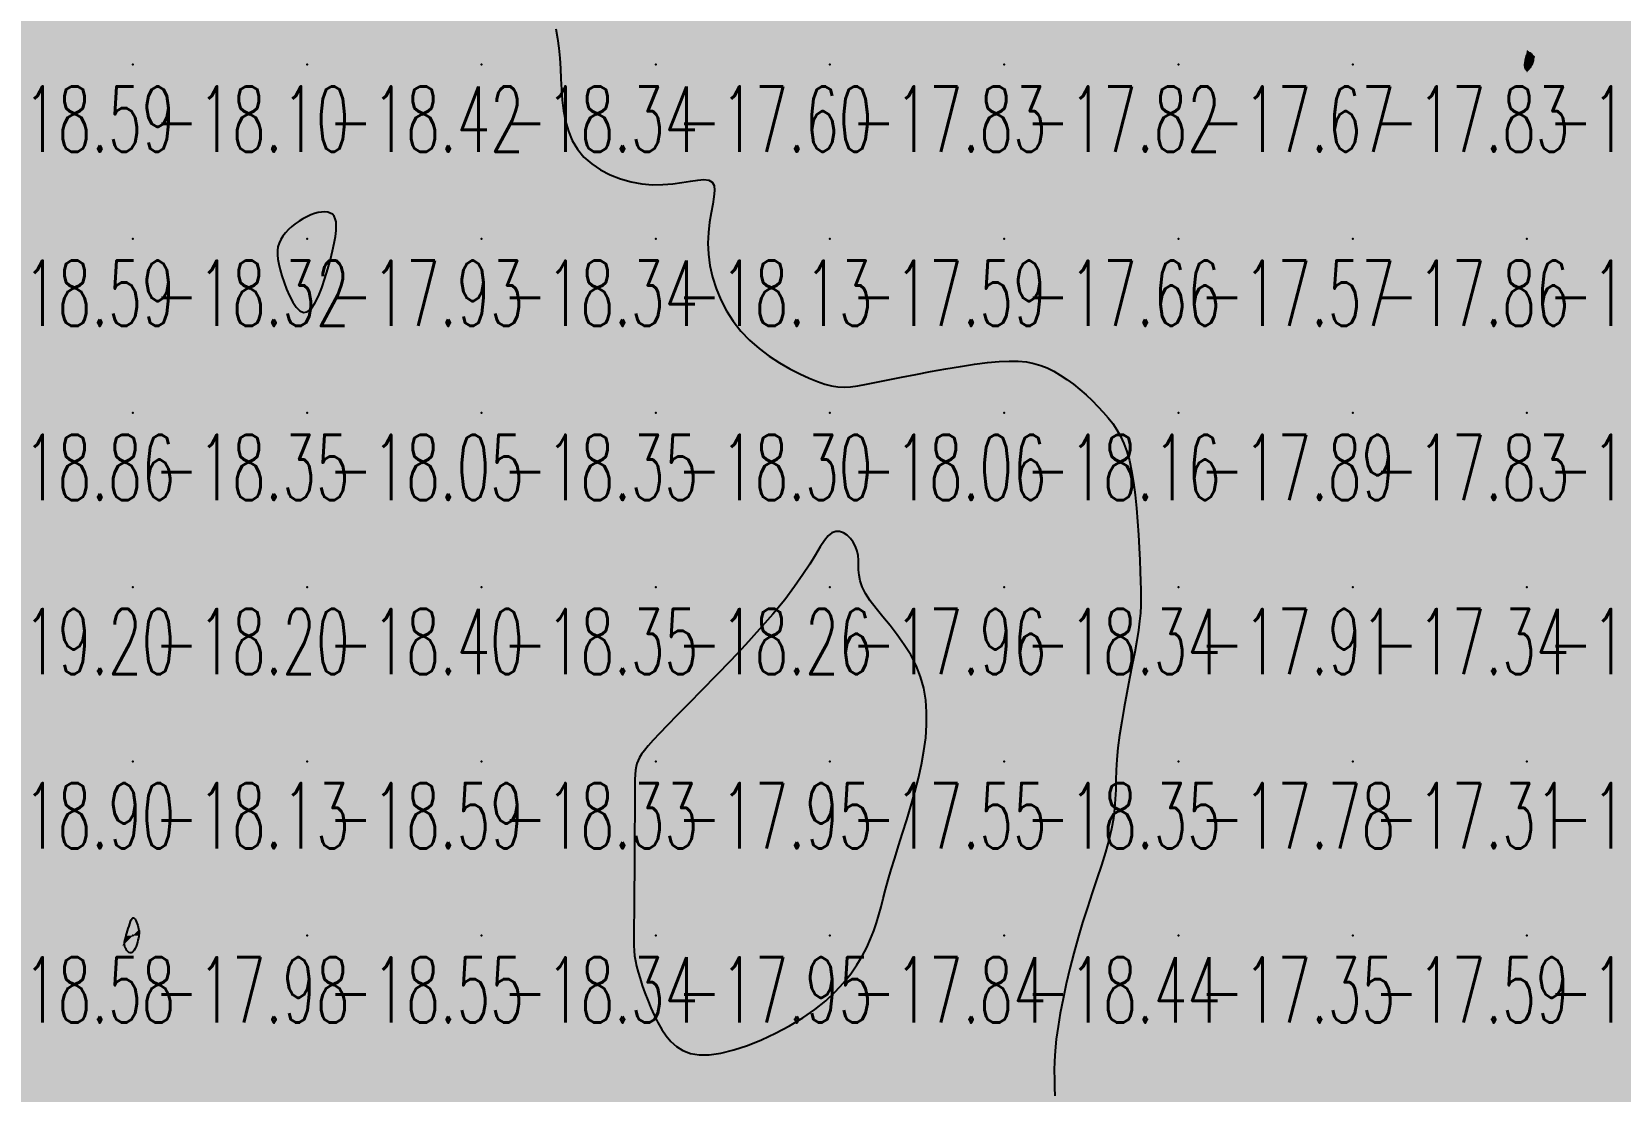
# Model space of a CAD drawing. Header units: millimetres. Extents: x 88261 to 90953, y 390274 to 392322.
# Drawn here: x 89254.4 to 89345.6, y 391758.3 to 391819.1 of the extents above; entities that cross this region are included whole.
import ezdxf
from ezdxf.enums import TextEntityAlignment as Align

# ---------------------------------------------------------------- set-up
doc = ezdxf.new("R2010")
doc.units = ezdxf.units.MM
doc.header["$LTSCALE"] = 25
for name, color, linetype in [('CN_03_00', 7, 'Continuous'), ('COTEAlt', 7, 'Continuous'), ('TN_COLORIAGE', 7, 'Continuous')]:
    doc.layers.add(name, color=color, linetype=linetype)
doc.styles.add('Simplex 1.0', font='Simplex.shx', dxfattribs={"width": 0.99, "height": 2.5})
doc.styles.get("Standard").update_dxf_attribs({"font": 'times.ttf'})

# ---------------------------------------------------------------- blocks, each defined once
blk = doc.blocks.new('COTE')
at = {"color": 0}
blk.add_point((0, 0), dxfattribs=at)
at = {"layer": 'COTEAlt'}
blk.add_attdef('ALT', text='', height=3.75, dxfattribs=at).set_placement((1.25, -1.25), align=Align.TOP_LEFT)

msp = doc.modelspace()

# ---------------------------------------------------------------- linework, layer by layer
at = {"layer": 'CN_03_00', "elevation": -18, "flags": 128}
msp.add_lwpolyline([(89284.521, 391819.295), (89284.619, 391818.736), (89284.692, 391818.175), (89284.744, 391817.606), (89284.781, 391817.023), (89284.811, 391816.421), (89284.844, 391815.808), (89284.892, 391815.193), (89284.966, 391814.583), (89285.078, 391813.988), (89285.239, 391813.418), (89285.462, 391812.879), (89285.758, 391812.383), (89286.134, 391811.935), (89286.582, 391811.539), (89287.089, 391811.196), (89287.642, 391810.909), (89288.229, 391810.678), (89288.837, 391810.505), (89289.453, 391810.392), (89290.064, 391810.34), (89290.658, 391810.348), (89291.225, 391810.399), (89291.755, 391810.474), (89292.238, 391810.551), (89292.664, 391810.613), (89293.022, 391810.638), (89293.304, 391810.606), (89293.499, 391810.499), (89293.602, 391810.301), (89293.627, 391810.016), (89293.595, 391809.653), (89293.525, 391809.222), (89293.435, 391808.731), (89293.347, 391808.19), (89293.278, 391807.608), (89293.249, 391806.993), (89293.276, 391806.355), (89293.362, 391805.703), (89293.508, 391805.044), (89293.714, 391804.387), (89293.979, 391803.74), (89294.305, 391803.111), (89294.691, 391802.51), (89295.137, 391801.943), (89295.642, 391801.419), (89296.191, 391800.94), (89296.77, 391800.505), (89297.361, 391800.116), (89297.95, 391799.775), (89298.52, 391799.481), (89299.055, 391799.235), (89299.54, 391799.039), (89299.964, 391798.893), (89300.344, 391798.794), (89300.702, 391798.738), (89301.059, 391798.723), (89301.437, 391798.745), (89301.858, 391798.8), (89302.345, 391798.886), (89302.919, 391798.999), (89303.595, 391799.136), (89304.355, 391799.288), (89305.174, 391799.45), (89306.028, 391799.614), (89306.892, 391799.771), (89307.741, 391799.916), (89308.551, 391800.039), (89309.296, 391800.135), (89309.957, 391800.197), (89310.541, 391800.223), (89311.06, 391800.214), (89311.526, 391800.169), (89311.949, 391800.089), (89312.344, 391799.973), (89312.72, 391799.822), (89313.091, 391799.635), (89313.466, 391799.413), (89313.843, 391799.161), (89314.218, 391798.884), (89314.588, 391798.586), (89314.949, 391798.272), (89315.296, 391797.948), (89315.625, 391797.618), (89315.934, 391797.288), (89316.217, 391796.96), (89316.477, 391796.626), (89316.712, 391796.275), (89316.925, 391795.898), (89317.115, 391795.484), (89317.284, 391795.023), (89317.432, 391794.504), (89317.56, 391793.916), (89317.67, 391793.255), (89317.762, 391792.536), (89317.839, 391791.78), (89317.902, 391791.005), (89317.953, 391790.234), (89317.995, 391789.487), (89318.028, 391788.783), (89318.056, 391788.144), (89318.078, 391787.583), (89318.093, 391787.084), (89318.097, 391786.626), (89318.088, 391786.188), (89318.062, 391785.746), (89318.018, 391785.279), (89317.95, 391784.765), (89317.857, 391784.181), (89317.737, 391783.514), (89317.597, 391782.776), (89317.445, 391781.988), (89317.288, 391781.17), (89317.135, 391780.343), (89316.993, 391779.526), (89316.872, 391778.74), (89316.779, 391778.006), (89316.718, 391777.338), (89316.684, 391776.726), (89316.663, 391776.155), (89316.647, 391775.609), (89316.624, 391775.073), (89316.583, 391774.53), (89316.514, 391773.966), (89316.405, 391773.365), (89316.25, 391772.714), (89316.054, 391772.016), (89315.825, 391771.276), (89315.572, 391770.498), (89315.303, 391769.688), (89315.027, 391768.851), (89314.752, 391767.992), (89314.488, 391767.117), (89314.24, 391766.231), (89314.013, 391765.344), (89313.808, 391764.468), (89313.626, 391763.613), (89313.47, 391762.79), (89313.341, 391762.01), (89313.241, 391761.284), (89313.173, 391760.623), (89313.135, 391760.033), (89313.122, 391759.498), (89313.127, 391758.999), (89313.141, 391758.516), (89313.158, 391758.029)], dxfattribs=at)
at = {"layer": 'CN_03_00', "flags": 128}
for points, elevation in [([(89340.557, 391817.299), (89340.581, 391817.357), (89340.602, 391817.414), (89340.618, 391817.471), (89340.627, 391817.528), (89340.63, 391817.583), (89340.625, 391817.638), (89340.61, 391817.691), (89340.587, 391817.743), (89340.555, 391817.791), (89340.518, 391817.834), (89340.476, 391817.868), (89340.431, 391817.893), (89340.386, 391817.904), (89340.343, 391817.901), (89340.302, 391817.881), (89340.267, 391817.843), (89340.236, 391817.79), (89340.209, 391817.725), (89340.186, 391817.652), (89340.167, 391817.575), (89340.151, 391817.497), (89340.139, 391817.424), (89340.129, 391817.357), (89340.121, 391817.301), (89340.116, 391817.253), (89340.113, 391817.214), (89340.112, 391817.18), (89340.113, 391817.151), (89340.117, 391817.124), (89340.123, 391817.097), (89340.131, 391817.07), (89340.141, 391817.041), (89340.153, 391817.011), (89340.168, 391816.982), (89340.185, 391816.955), (89340.204, 391816.934), (89340.225, 391816.918), (89340.249, 391816.911), (89340.276, 391816.915), (89340.305, 391816.929), (89340.336, 391816.954), (89340.368, 391816.988), (89340.401, 391817.03), (89340.434, 391817.077), (89340.467, 391817.129), (89340.499, 391817.185), (89340.529, 391817.242), (89340.557, 391817.299)], -17), ([(89270.47, 391803.227), (89270.684, 391803.537), (89270.891, 391803.948), (89271.088, 391804.432), (89271.271, 391804.962), (89271.438, 391805.511), (89271.584, 391806.05), (89271.705, 391806.553), (89271.801, 391806.996), (89271.868, 391807.38), (89271.908, 391807.707), (89271.921, 391807.982), (89271.907, 391808.209), (89271.865, 391808.392), (89271.797, 391808.536), (89271.701, 391808.644), (89271.578, 391808.72), (89271.432, 391808.766), (89271.265, 391808.784), (89271.081, 391808.776), (89270.882, 391808.742), (89270.672, 391808.685), (89270.454, 391808.606), (89270.231, 391808.507), (89270.006, 391808.389), (89269.784, 391808.254), (89269.568, 391808.105), (89269.363, 391807.942), (89269.172, 391807.768), (89269, 391807.585), (89268.851, 391807.394), (89268.729, 391807.197), (89268.637, 391806.995), (89268.575, 391806.785), (89268.542, 391806.563), (89268.539, 391806.324), (89268.563, 391806.064), (89268.614, 391805.779), (89268.691, 391805.464), (89268.794, 391805.116), (89268.922, 391804.735), (89269.071, 391804.341), (89269.239, 391803.957), (89269.423, 391803.607), (89269.619, 391803.318), (89269.825, 391803.111), (89270.038, 391803.013), (89270.254, 391803.046), (89270.47, 391803.227)], -18), ([(89293.994, 391760.485), (89294.729, 391760.667), (89295.511, 391760.925), (89296.32, 391761.25), (89297.133, 391761.629), (89297.929, 391762.054), (89298.686, 391762.513), (89299.385, 391762.997), (89300.006, 391763.496), (89300.553, 391764.005), (89301.03, 391764.52), (89301.443, 391765.037), (89301.799, 391765.551), (89302.103, 391766.059), (89302.361, 391766.556), (89302.578, 391767.039), (89302.761, 391767.505), (89302.919, 391767.961), (89303.057, 391768.418), (89303.186, 391768.884), (89303.313, 391769.369), (89303.447, 391769.882), (89303.595, 391770.433), (89303.765, 391771.031), (89303.964, 391771.683), (89304.185, 391772.382), (89304.42, 391773.12), (89304.66, 391773.886), (89304.897, 391774.673), (89305.123, 391775.47), (89305.328, 391776.269), (89305.505, 391777.061), (89305.645, 391777.837), (89305.743, 391778.595), (89305.795, 391779.335), (89305.797, 391780.056), (89305.743, 391780.757), (89305.629, 391781.437), (89305.451, 391782.096), (89305.204, 391782.733), (89304.888, 391783.346), (89304.518, 391783.934), (89304.114, 391784.497), (89303.697, 391785.033), (89303.287, 391785.539), (89302.904, 391786.016), (89302.567, 391786.461), (89302.297, 391786.873), (89302.108, 391787.252), (89301.989, 391787.6), (89301.923, 391787.923), (89301.894, 391788.225), (89301.885, 391788.51), (89301.879, 391788.783), (89301.86, 391789.047), (89301.81, 391789.308), (89301.718, 391789.566), (89301.586, 391789.813), (89301.421, 391790.036), (89301.231, 391790.222), (89301.023, 391790.36), (89300.803, 391790.437), (89300.58, 391790.44), (89300.36, 391790.358), (89300.146, 391790.181), (89299.928, 391789.91), (89299.689, 391789.548), (89299.415, 391789.099), (89299.089, 391788.568), (89298.697, 391787.957), (89298.223, 391787.27), (89297.652, 391786.512), (89296.975, 391785.689), (89296.215, 391784.819), (89295.398, 391783.926), (89294.555, 391783.032), (89293.713, 391782.159), (89292.9, 391781.329), (89292.146, 391780.564), (89291.479, 391779.888), (89290.921, 391779.316), (89290.466, 391778.841), (89290.102, 391778.449), (89289.818, 391778.129), (89289.602, 391777.865), (89289.441, 391777.646), (89289.323, 391777.457), (89289.237, 391777.287), (89289.172, 391777.12), (89289.124, 391776.942), (89289.09, 391776.738), (89289.068, 391776.492), (89289.055, 391776.188), (89289.049, 391775.812), (89289.047, 391775.347), (89289.046, 391774.779), (89289.045, 391774.1), (89289.043, 391773.331), (89289.039, 391772.501), (89289.034, 391771.641), (89289.029, 391770.78), (89289.022, 391769.948), (89289.014, 391769.173), (89289.006, 391768.485), (89288.996, 391767.906), (89288.989, 391767.424), (89288.987, 391767.02), (89288.993, 391766.675), (89289.009, 391766.368), (89289.039, 391766.08), (89289.086, 391765.792), (89289.152, 391765.485), (89289.24, 391765.142), (89289.35, 391764.768), (89289.479, 391764.369), (89289.627, 391763.951), (89289.792, 391763.524), (89289.973, 391763.092), (89290.169, 391762.665), (89290.379, 391762.248), (89290.603, 391761.849), (89290.848, 391761.478), (89291.125, 391761.145), (89291.444, 391760.86), (89291.814, 391760.631), (89292.244, 391760.47), (89292.746, 391760.386), (89293.327, 391760.389), (89293.994, 391760.485)], -18), ([(89259.767, 391766.698), (89259.763, 391766.779), (89259.769, 391766.863), (89259.784, 391766.951), (89259.807, 391767.044), (89259.835, 391767.145), (89259.869, 391767.255), (89259.905, 391767.375), (89259.944, 391767.508), (89259.985, 391767.646), (89260.027, 391767.784), (89260.07, 391767.916), (89260.113, 391768.035), (89260.158, 391768.134), (89260.203, 391768.207), (89260.248, 391768.248), (89260.293, 391768.252), (89260.337, 391768.223), (89260.38, 391768.168), (89260.421, 391768.093), (89260.459, 391768.004), (89260.494, 391767.907), (89260.525, 391767.809), (89260.552, 391767.716), (89260.573, 391767.632), (89260.589, 391767.555), (89260.6, 391767.484), (89260.604, 391767.413), (89260.603, 391767.341), (89260.597, 391767.264), (89260.584, 391767.178), (89260.564, 391767.08), (89260.539, 391766.969), (89260.507, 391766.849), (89260.47, 391766.726), (89260.427, 391766.605), (89260.38, 391766.493), (89260.328, 391766.394), (89260.272, 391766.316), (89260.212, 391766.263), (89260.148, 391766.24), (89260.084, 391766.245), (89260.02, 391766.273), (89259.958, 391766.32), (89259.902, 391766.382), (89259.853, 391766.454), (89259.813, 391766.534), (89259.784, 391766.616), (89259.767, 391766.698)], -18)]:
    msp.add_lwpolyline(points, close=True, dxfattribs=dict(at, elevation=elevation))
at = {"layer": 'TN_COLORIAGE', "color": 203}
for points in [[(89250.249, 391817.239, -18.144), (89260.249, 391817.239, -18.144), (89260.249, 391827.239, -18.144)], [(89250.249, 391827.239, -18.144), (89250.249, 391817.239, -18.144), (89260.249, 391827.239, -18.144)], [(89260.249, 391827.239, -18.461), (89260.249, 391817.239, -18.461), (89270.249, 391827.239, -18.461)], [(89260.249, 391817.239, -18.461), (89270.249, 391817.239, -18.461), (89270.249, 391827.239, -18.461)], [(89270.249, 391827.239, -18), (89280.215, 391827.239, -18), (89270.249, 391817.239, -18), (89280.212, 391827.202, -18)], [(89270.249, 391817.239, -18), (89280.212, 391827.202, -18), (89280.249, 391817.239, -18), (89280.249, 391827.194, -18)], [(89284.34, 391821.331, -18.343), (89280.249, 391827.194, -18.343), (89280.249, 391817.239, -18.343)], [(89284.34, 391821.331, -18.343), (89284.873, 391817.239, -18.343), (89280.249, 391817.239, -18.343)], [(89250.249, 391817.239, -18.097), (89250.249, 391807.239, -18.097), (89260.249, 391817.239, -18.097)], [(89250.249, 391807.239, -18.097), (89260.249, 391807.239, -18.097), (89260.249, 391817.239, -18.097)], [(89260.249, 391817.239, -18.421), (89260.249, 391807.239, -18.421), (89270.249, 391817.239, -18.421)], [(89270.249, 391817.239, -18), (89270.249, 391808.705, -18), (89260.249, 391807.239, -18), (89268.399, 391807.239, -18)], [(89270.249, 391817.239, -18), (89270.249, 391808.705, -18), (89280.249, 391817.239, -18), (89271.989, 391808.98, -18)], [(89280.249, 391817.239, -18), (89271.989, 391808.98, -18), (89280.249, 391807.239, -18), (89271.999, 391807.239, -18)], [(89280.249, 391817.239, -18), (89284.873, 391817.239, -18), (89280.249, 391807.239, -18), (89284.856, 391811.847, -18)], [(89280.249, 391807.239, -18), (89284.856, 391811.847, -18), (89290.249, 391807.239, -18), (89290.249, 391809.668, -18)], [(89292.619, 391807.239, -18.128), (89294.531, 391811.522, -18.128), (89290.249, 391807.239, -18.128)], [(89290.249, 391809.668, -18.128), (89294.531, 391811.522, -18.128), (89290.249, 391807.239, -18.128)], [(89250.249, 391807.239, -18.319), (89250.249, 391797.239, -18.319), (89260.249, 391807.239, -18.319)], [(89250.249, 391797.239, -18.319), (89260.249, 391797.239, -18.319), (89260.249, 391807.239, -18.319)], [(89260.249, 391797.239, -18), (89268.529, 391805.52, -18), (89260.249, 391807.239, -18), (89268.399, 391807.239, -18)], [(89270.249, 391797.239, -18.341), (89280.249, 391797.239, -18.341), (89280.249, 391807.239, -18.341)], [(89280.249, 391807.239, -18), (89271.999, 391807.239, -18), (89270.249, 391797.239, -18), (89270.249, 391801.379, -18)], [(89280.249, 391797.239, -18.128), (89290.249, 391797.239, -18.128), (89290.249, 391807.239, -18.128)], [(89280.249, 391807.239, -18.128), (89280.249, 391797.239, -18.128), (89290.249, 391807.239, -18.128)], [(89290.249, 391797.239, -18), (89294.489, 391801.48, -18), (89290.249, 391807.239, -18), (89292.619, 391807.239, -18)], [(89260.249, 391797.239, -18), (89268.529, 391805.52, -18), (89270.249, 391797.239, -18), (89270.249, 391801.379, -18)], [(89290.249, 391797.239, -18), (89294.489, 391801.48, -18), (89300.249, 391797.239, -18), (89300.249, 391798.503, -18)], [(89310.249, 391797.239, -18), (89310.249, 391800.513, -18), (89300.249, 391797.239, -18), (89301.754, 391798.745, -18)], [(89313.024, 391800.014, -18.164), (89310.249, 391800.513, -18.164), (89310.249, 391797.239, -18.164)], [(89313.024, 391800.014, -18.164), (89316.203, 391797.239, -18.164), (89310.249, 391797.239, -18.164)], [(89300.249, 391798.503, -18.06), (89301.754, 391798.745, -18.06), (89300.249, 391797.239, -18.06)], [(89250.249, 391793.018, -18.348), (89252.578, 391789.569, -18.348), (89250.249, 391797.239, -18.348), (89260.249, 391797.239, -18.348)], [(89252.578, 391789.569, -18.197), (89252.227, 391787.239, -18.197), (89260.249, 391797.239, -18.197), (89260.249, 391787.239, -18.197)], [(89260.249, 391787.239, -18.051), (89270.249, 391787.239, -18.051), (89270.249, 391797.239, -18.051)], [(89260.249, 391797.239, -18.051), (89260.249, 391787.239, -18.051), (89270.249, 391797.239, -18.051)], [(89270.249, 391787.239, -18.354), (89280.249, 391787.239, -18.354), (89280.249, 391797.239, -18.354)], [(89270.249, 391797.239, -18.354), (89270.249, 391787.239, -18.354), (89280.249, 391797.239, -18.354)], [(89280.249, 391787.239, -18.303), (89290.249, 391787.239, -18.303), (89290.249, 391797.239, -18.303)], [(89280.249, 391797.239, -18.303), (89280.249, 391787.239, -18.303), (89290.249, 391797.239, -18.303)], [(89290.249, 391797.239, -18.06), (89290.249, 391787.239, -18.06), (89300.249, 391797.239, -18.06)], [(89290.249, 391787.239, -18), (89298.853, 391787.239, -18), (89300.249, 391797.239, -18), (89300.249, 391791.402, -18)], [(89310.249, 391797.239, -18), (89302.311, 391789.301, -18), (89300.249, 391797.239, -18), (89300.249, 391791.402, -18)], [(89310.249, 391787.239, -18), (89301.371, 391787.239, -18), (89310.249, 391797.239, -18), (89302.311, 391789.301, -18)], [(89310.249, 391787.239, -18), (89317.764, 391794.755, -18), (89310.249, 391797.239, -18), (89316.203, 391797.239, -18)], [(89317.764, 391794.755, -18.336), (89318.102, 391787.239, -18.336), (89310.249, 391787.239, -18.336)], [(89250.249, 391777.239, -18.197), (89260.249, 391777.239, -18.197), (89260.249, 391787.239, -18.197)], [(89250.249, 391780.655, -18.197), (89252.227, 391787.239, -18.197), (89250.249, 391777.239, -18.197), (89260.249, 391787.239, -18.197)], [(89260.249, 391777.239, -18.404), (89270.249, 391777.239, -18.404), (89270.249, 391787.239, -18.404)], [(89260.249, 391787.239, -18.404), (89260.249, 391777.239, -18.404), (89270.249, 391787.239, -18.404)], [(89270.249, 391777.239, -18.351), (89280.249, 391777.239, -18.351), (89280.249, 391787.239, -18.351)], [(89270.249, 391787.239, -18.351), (89270.249, 391777.239, -18.351), (89280.249, 391787.239, -18.351)], [(89280.249, 391787.239, -18.262), (89280.249, 391777.239, -18.262), (89290.249, 391787.239, -18.262)], [(89280.249, 391777.239, -18), (89289.028, 391777.239, -18), (89290.249, 391787.239, -18), (89290.249, 391778.712, -18)], [(89290.249, 391778.712, -18.262), (89298.853, 391787.239, -18.262), (89290.249, 391787.239, -18.262)], [(89305.988, 391782.979, -18.336), (89301.371, 391787.239, -18.336), (89310.249, 391787.239, -18.336)], [(89310.249, 391777.239, -18), (89305.9, 391777.239, -18), (89310.249, 391787.239, -18), (89305.988, 391782.979, -18)], [(89310.249, 391777.239, -18), (89318.162, 391785.152, -18), (89310.249, 391787.239, -18), (89318.102, 391787.239, -18)], [(89316.393, 391777.239, -18.349), (89318.162, 391785.152, -18.349), (89310.249, 391777.239, -18.349)], [(89250.249, 391767.239, -18), (89259.886, 391767.239, -18), (89260.249, 391777.239, -18), (89260.249, 391768.663, -18)], [(89250.249, 391777.239, -18.133), (89250.249, 391767.239, -18.133), (89260.249, 391777.239, -18.133)], [(89270.249, 391777.239, -18), (89260.607, 391767.598, -18), (89260.249, 391777.239, -18), (89260.249, 391768.663, -18)], [(89270.249, 391777.239, -18), (89260.607, 391767.598, -18), (89270.249, 391767.239, -18), (89260.632, 391767.239, -18)], [(89270.249, 391777.239, -18.326), (89270.249, 391767.239, -18.326), (89280.249, 391777.239, -18.326)], [(89270.249, 391767.239, -18.326), (89280.249, 391767.239, -18.326), (89280.249, 391777.239, -18.326)], [(89280.249, 391767.239, -18), (89289.059, 391776.049, -18), (89280.249, 391777.239, -18), (89289.028, 391777.239, -18)], [(89310.249, 391767.239, -18), (89302.946, 391767.239, -18), (89310.249, 391777.239, -18), (89303.437, 391770.427, -18)], [(89305.9, 391777.239, -18.349), (89303.437, 391770.427, -18.349), (89310.249, 391777.239, -18.349)], [(89310.249, 391767.239, -18), (89316.937, 391773.928, -18), (89310.249, 391777.239, -18), (89316.393, 391777.239, -18)], [(89289.016, 391767.239, -18.335), (89289.059, 391776.049, -18.335), (89280.249, 391767.239, -18.335)], [(89314.291, 391767.239, -18.442), (89316.937, 391773.928, -18.442), (89310.249, 391767.239, -18.442)], [(89250.249, 391767.239, -18), (89259.886, 391767.239, -18), (89250.249, 391757.239, -18), (89259.642, 391766.633, -18)], [(89270.249, 391767.239, -18), (89260.632, 391767.239, -18), (89260.249, 391757.239, -18), (89260.249, 391765.927, -18)], [(89260.249, 391757.239, -18.552), (89270.249, 391757.239, -18.552), (89270.249, 391767.239, -18.552)], [(89270.249, 391767.239, -18.335), (89270.249, 391757.239, -18.335), (89280.249, 391767.239, -18.335)], [(89270.249, 391757.239, -18.335), (89280.249, 391757.239, -18.335), (89280.249, 391767.239, -18.335)], [(89280.249, 391767.239, -18), (89289.016, 391767.239, -18), (89280.249, 391757.239, -18), (89288.912, 391765.903, -18)], [(89310.249, 391767.239, -18), (89302.946, 391767.239, -18), (89300.249, 391757.239, -18), (89300.249, 391762.847, -18)], [(89300.249, 391757.239, -18.442), (89310.249, 391757.239, -18.442), (89310.249, 391767.239, -18.442)], [(89310.249, 391767.239, -18), (89314.291, 391767.239, -18), (89310.249, 391757.239, -18), (89312.825, 391759.815, -18)], [(89250.249, 391757.239, -18), (89259.642, 391766.633, -18), (89260.249, 391757.239, -18), (89260.249, 391765.927, -18)], [(89280.249, 391757.239, -18), (89288.912, 391765.903, -18), (89290.249, 391757.239, -18), (89290.249, 391762.057, -18)], [(89300.249, 391757.239, -18), (89300.249, 391762.847, -18), (89290.249, 391757.239, -18), (89292.366, 391759.357, -18)], [(89292.366, 391759.357, -18.044), (89290.249, 391762.057, -18.044), (89290.249, 391757.239, -18.044)], [(89312.825, 391759.815, -18.226), (89313.445, 391757.239, -18.226), (89310.249, 391757.239, -18.226)]]:
    msp.add_solid(points, dxfattribs=at)
at = {"layer": 'TN_COLORIAGE', "color": 193}
for points in [[(89284.873, 391817.239, -17.504), (89284.34, 391821.331, -17.504), (89290.249, 391817.239, -17.504), (89290.249, 391827.239, -17.504)], [(89295.162, 391822.153, -17.504), (89295.703, 391827.239, -17.504), (89290.249, 391817.239, -17.504), (89290.249, 391827.239, -17.504)], [(89300.249, 391820.166, -17.679), (89305.877, 391827.239, -17.679), (89300.249, 391817.239, -17.679), (89310.249, 391827.239, -17.679)], [(89300.249, 391817.239, -17.679), (89310.249, 391817.239, -17.679), (89310.249, 391827.239, -17.679)], [(89310.249, 391827.239, -17.709), (89310.249, 391817.239, -17.709), (89320.249, 391827.239, -17.709)], [(89310.249, 391817.239, -17.709), (89320.249, 391817.239, -17.709), (89320.249, 391827.239, -17.709)], [(89320.249, 391817.239, -17.728), (89330.249, 391817.239, -17.728), (89330.249, 391827.239, -17.728)], [(89320.249, 391827.239, -17.728), (89320.249, 391817.239, -17.728), (89330.249, 391827.239, -17.728)], [(89330.249, 391817.239, -17), (89340.104, 391817.239, -17), (89340.249, 391827.239, -17), (89340.249, 391818.086, -17)], [(89330.249, 391827.239, -17.132), (89330.249, 391817.239, -17.132), (89340.249, 391827.239, -17.132)], [(89350.249, 391827.239, -17), (89340.715, 391817.706, -17), (89340.249, 391827.239, -17), (89340.249, 391818.086, -17)], [(89350.249, 391817.239, -17), (89340.552, 391817.239, -17), (89350.249, 391827.239, -17), (89340.715, 391817.706, -17)], [(89300.249, 391820.166, -17.601), (89295.162, 391822.153, -17.601), (89300.249, 391817.239, -17.601), (89290.249, 391817.239, -17.601)], [(89290.249, 391809.668, -17.601), (89284.856, 391811.847, -17.601), (89290.249, 391817.239, -17.601)], [(89284.856, 391811.847, -17.601), (89284.873, 391817.239, -17.601), (89290.249, 391817.239, -17.601)], [(89294.531, 391811.522, -17.601), (89290.249, 391809.668, -17.601), (89300.249, 391817.239, -17.601), (89290.249, 391817.239, -17.601)], [(89294.531, 391811.522, -17.588), (89292.619, 391807.239, -17.588), (89300.249, 391817.239, -17.588), (89300.249, 391807.239, -17.588)], [(89300.249, 391817.239, -17.818), (89300.249, 391807.239, -17.818), (89310.249, 391817.239, -17.818)], [(89300.249, 391807.239, -17.818), (89310.249, 391807.239, -17.818), (89310.249, 391817.239, -17.818)], [(89310.249, 391817.239, -17.673), (89310.249, 391807.239, -17.673), (89320.249, 391817.239, -17.673)], [(89310.249, 391807.239, -17.673), (89320.249, 391807.239, -17.673), (89320.249, 391817.239, -17.673)], [(89320.249, 391807.239, -17.832), (89330.249, 391807.239, -17.832), (89330.249, 391817.239, -17.832)], [(89320.249, 391817.239, -17.832), (89320.249, 391807.239, -17.832), (89330.249, 391817.239, -17.832)], [(89330.249, 391807.239, -17), (89340.108, 391817.099, -17), (89330.249, 391817.239, -17), (89340.104, 391817.239, -17)], [(89350.249, 391817.239, -17), (89340.552, 391817.239, -17), (89340.249, 391807.239, -17), (89340.249, 391816.787, -17)], [(89340.249, 391807.239, -17.391), (89350.249, 391807.239, -17.391), (89350.249, 391817.239, -17.391)], [(89330.249, 391807.239, -17), (89340.108, 391817.099, -17), (89340.249, 391807.239, -17), (89340.249, 391816.787, -17)], [(89268.399, 391807.239, -17.928), (89270.249, 391808.705, -17.928), (89270.249, 391807.239, -17.928)], [(89271.999, 391807.239, -17.928), (89271.989, 391808.98, -17.928), (89270.249, 391807.239, -17.928)], [(89271.989, 391808.98, -17.928), (89270.249, 391808.705, -17.928), (89270.249, 391807.239, -17.928)], [(89268.399, 391807.239, -17.928), (89268.529, 391805.52, -17.928), (89270.249, 391807.239, -17.928)], [(89270.249, 391801.379, -17.928), (89268.529, 391805.52, -17.928), (89270.249, 391807.239, -17.928)], [(89270.249, 391801.379, -17.928), (89271.999, 391807.239, -17.928), (89270.249, 391807.239, -17.928)], [(89292.619, 391807.239, -17.588), (89294.489, 391801.48, -17.588), (89300.249, 391807.239, -17.588)], [(89300.249, 391798.503, -17.588), (89294.489, 391801.48, -17.588), (89300.249, 391807.239, -17.588)], [(89301.754, 391798.745, -17.588), (89300.249, 391798.503, -17.588), (89310.249, 391807.239, -17.588), (89300.249, 391807.239, -17.588)], [(89301.754, 391798.745, -17.664), (89310.249, 391800.513, -17.664), (89310.249, 391807.239, -17.664)], [(89310.249, 391800.513, -17.574), (89313.024, 391800.014, -17.574), (89310.249, 391807.239, -17.574), (89320.249, 391807.239, -17.574)], [(89316.203, 391797.239, -17.574), (89313.024, 391800.014, -17.574), (89320.249, 391797.239, -17.574), (89320.249, 391807.239, -17.574)], [(89320.249, 391797.239, -17.858), (89330.249, 391797.239, -17.858), (89330.249, 391807.239, -17.858)], [(89320.249, 391807.239, -17.858), (89320.249, 391797.239, -17.858), (89330.249, 391807.239, -17.858)], [(89330.249, 391797.239, -17.259), (89340.249, 391797.239, -17.259), (89340.249, 391807.239, -17.259)], [(89330.249, 391807.239, -17.259), (89330.249, 391797.239, -17.259), (89340.249, 391807.239, -17.259)], [(89340.249, 391807.239, -17.618), (89340.249, 391797.239, -17.618), (89350.249, 391807.239, -17.618)], [(89340.249, 391797.239, -17.618), (89350.249, 391797.239, -17.618), (89350.249, 391807.239, -17.618)], [(89316.203, 391797.239, -17.889), (89317.764, 391794.755, -17.889), (89320.249, 391797.239, -17.889)], [(89318.102, 391787.239, -17.889), (89317.764, 391794.755, -17.889), (89320.249, 391787.239, -17.889), (89320.249, 391797.239, -17.889)], [(89320.249, 391787.239, -17.829), (89330.249, 391787.239, -17.829), (89330.249, 391797.239, -17.829)], [(89320.249, 391797.239, -17.829), (89320.249, 391787.239, -17.829), (89330.249, 391797.239, -17.829)], [(89330.249, 391797.239, -17.515), (89330.249, 391787.239, -17.515), (89340.249, 391797.239, -17.515)], [(89330.249, 391787.239, -17.515), (89340.249, 391787.239, -17.515), (89340.249, 391797.239, -17.515)], [(89340.249, 391787.239, -17), (89347.518, 391787.239, -17), (89350.249, 391797.239, -17), (89350.249, 391791.776, -17)], [(89340.249, 391797.239, -17.398), (89340.249, 391787.239, -17.398), (89350.249, 391797.239, -17.398)], [(89300.249, 391791.402, -17.957), (89298.853, 391787.239, -17.957), (89300.249, 391787.239, -17.957)], [(89300.249, 391791.402, -17.957), (89302.311, 391789.301, -17.957), (89300.249, 391787.239, -17.957)], [(89302.311, 391789.301, -17.957), (89301.371, 391787.239, -17.957), (89300.249, 391787.239, -17.957)], [(89290.249, 391777.239, -17.957), (89300.249, 391777.239, -17.957), (89300.249, 391787.239, -17.957)], [(89298.853, 391787.239, -17.955), (89290.249, 391778.712, -17.955), (89300.249, 391787.239, -17.955), (89290.249, 391777.239, -17.955)], [(89301.371, 391787.239, -17.547), (89305.988, 391782.979, -17.547), (89300.249, 391787.239, -17.547), (89300.249, 391777.239, -17.547)], [(89318.162, 391785.152, -17.781), (89316.393, 391777.239, -17.781), (89320.249, 391787.239, -17.781), (89320.249, 391777.239, -17.781)], [(89318.102, 391787.239, -17.908), (89318.162, 391785.152, -17.908), (89320.249, 391787.239, -17.908)], [(89320.249, 391777.239, -17.345), (89330.249, 391777.239, -17.345), (89330.249, 391787.239, -17.345)], [(89320.249, 391787.239, -17.345), (89320.249, 391777.239, -17.345), (89330.249, 391787.239, -17.345)], [(89330.249, 391777.239, -17.88), (89340.249, 391777.239, -17.88), (89340.249, 391787.239, -17.88)], [(89330.249, 391787.239, -17.88), (89330.249, 391777.239, -17.88), (89340.249, 391787.239, -17.88)], [(89340.249, 391777.239, -17), (89347.715, 391784.705, -17), (89340.249, 391787.239, -17), (89347.518, 391787.239, -17)], [(89340.249, 391777.239, -17), (89347.715, 391784.705, -17), (89350.249, 391777.239, -17), (89350.249, 391779.43, -17)], [(89305.988, 391782.979, -17.547), (89305.9, 391777.239, -17.547), (89300.249, 391777.239, -17.547)], [(89290.249, 391778.712, -17.955), (89289.028, 391777.239, -17.955), (89290.249, 391777.239, -17.955)], [(89289.059, 391776.049, -17.953), (89289.016, 391767.239, -17.953), (89290.249, 391777.239, -17.953), (89290.249, 391767.239, -17.953)], [(89289.028, 391777.239, -17.955), (89289.059, 391776.049, -17.955), (89290.249, 391777.239, -17.955)], [(89290.249, 391767.239, -17.547), (89300.249, 391767.239, -17.547), (89300.249, 391777.239, -17.547)], [(89290.249, 391777.239, -17.547), (89290.249, 391767.239, -17.547), (89300.249, 391777.239, -17.547)], [(89303.437, 391770.427, -17.547), (89305.9, 391777.239, -17.547), (89300.249, 391767.239, -17.547), (89300.249, 391777.239, -17.547)], [(89316.937, 391773.928, -17.349), (89314.291, 391767.239, -17.349), (89320.249, 391777.239, -17.349), (89320.249, 391767.239, -17.349)], [(89316.393, 391777.239, -17.781), (89316.937, 391773.928, -17.781), (89320.249, 391777.239, -17.781)], [(89320.249, 391767.239, -17.315), (89330.249, 391767.239, -17.315), (89330.249, 391777.239, -17.315)], [(89320.249, 391777.239, -17.315), (89320.249, 391767.239, -17.315), (89330.249, 391777.239, -17.315)], [(89330.249, 391767.239, -17.974), (89340.249, 391767.239, -17.974), (89340.249, 391777.239, -17.974)], [(89330.249, 391777.239, -17.974), (89330.249, 391767.239, -17.974), (89340.249, 391777.239, -17.974)], [(89340.249, 391767.239, -17.093), (89350.249, 391767.239, -17.093), (89350.249, 391777.239, -17.093)], [(89340.249, 391777.239, -17.093), (89340.249, 391767.239, -17.093), (89350.249, 391777.239, -17.093)], [(89303.437, 391770.427, -17.837), (89302.946, 391767.239, -17.837), (89300.249, 391767.239, -17.837)], [(89260.249, 391768.663, -17.978), (89259.886, 391767.239, -17.978), (89260.249, 391767.239, -17.978)], [(89260.249, 391768.663, -17.978), (89260.607, 391767.598, -17.978), (89260.249, 391767.239, -17.978)], [(89260.249, 391765.927, -17.978), (89259.642, 391766.633, -17.978), (89260.249, 391767.239, -17.978)], [(89259.642, 391766.633, -17.978), (89259.886, 391767.239, -17.978), (89260.249, 391767.239, -17.978)], [(89260.632, 391767.239, -17.978), (89260.607, 391767.598, -17.978), (89260.249, 391767.239, -17.978)], [(89260.249, 391765.927, -17.978), (89260.632, 391767.239, -17.978), (89260.249, 391767.239, -17.978)], [(89290.249, 391762.057, -17.953), (89288.912, 391765.903, -17.953), (89290.249, 391767.239, -17.953)], [(89288.912, 391765.903, -17.953), (89289.016, 391767.239, -17.953), (89290.249, 391767.239, -17.953)], [(89290.249, 391762.057, -17.837), (89292.366, 391759.357, -17.837), (89290.249, 391767.239, -17.837), (89300.249, 391767.239, -17.837)], [(89292.366, 391759.357, -17.837), (89300.249, 391762.847, -17.837), (89300.249, 391767.239, -17.837)], [(89300.249, 391762.847, -17.837), (89302.946, 391767.239, -17.837), (89300.249, 391767.239, -17.837)], [(89313.445, 391757.239, -17.349), (89312.825, 391759.815, -17.349), (89320.249, 391757.239, -17.349), (89320.249, 391767.239, -17.349)], [(89312.825, 391759.815, -17.349), (89314.291, 391767.239, -17.349), (89320.249, 391767.239, -17.349)], [(89320.249, 391757.239, -17.588), (89330.249, 391757.239, -17.588), (89330.249, 391767.239, -17.588)], [(89320.249, 391767.239, -17.588), (89320.249, 391757.239, -17.588), (89330.249, 391767.239, -17.588)], [(89330.249, 391757.239, -17.833), (89340.249, 391757.239, -17.833), (89340.249, 391767.239, -17.833)], [(89330.249, 391767.239, -17.833), (89330.249, 391757.239, -17.833), (89340.249, 391767.239, -17.833)], [(89340.249, 391757.239, -17.066), (89350.249, 391757.239, -17.066), (89350.249, 391767.239, -17.066)], [(89340.249, 391767.239, -17.066), (89340.249, 391757.239, -17.066), (89350.249, 391767.239, -17.066)]]:
    msp.add_solid(points, dxfattribs=at)
at = {"layer": 'TN_COLORIAGE', "color": 183}
for points in [[(89340.249, 391818.086, -16.988), (89340.104, 391817.239, -16.988), (89340.249, 391817.239, -16.988)], [(89340.104, 391817.239, -16.988), (89340.108, 391817.099, -16.988), (89340.249, 391817.239, -16.988)], [(89340.249, 391816.787, -16.988), (89340.108, 391817.099, -16.988), (89340.249, 391817.239, -16.988)], [(89340.249, 391818.086, -16.988), (89340.715, 391817.706, -16.988), (89340.249, 391817.239, -16.988)], [(89340.715, 391817.706, -16.988), (89340.552, 391817.239, -16.988), (89340.249, 391817.239, -16.988)], [(89340.249, 391816.787, -16.988), (89340.552, 391817.239, -16.988), (89340.249, 391817.239, -16.988)]]:
    msp.add_solid(points, dxfattribs=at)

# ---------------------------------------------------------------- block references
at = {"layer": 'COTEAlt'}
ref = msp.add_blockref('COTE', (89250.249, 391817.239), dxfattribs=at)
ref.add_attrib('ALT', '-18.59', dxfattribs={"height": 3.75, "style": 'Simplex 1.0', "width": 0.6}).set_placement((89251.499, 391815.989), align=Align.TOP_LEFT)
ref = msp.add_blockref('COTE', (89260.249, 391817.239), dxfattribs=at)
ref.add_attrib('ALT', '-18.10', dxfattribs={"height": 3.75, "style": 'Simplex 1.0', "width": 0.6}).set_placement((89261.499, 391815.989), align=Align.TOP_LEFT)
ref = msp.add_blockref('COTE', (89270.249, 391817.239), dxfattribs=at)
ref.add_attrib('ALT', '-18.42', dxfattribs={"height": 3.75, "style": 'Simplex 1.0', "width": 0.6}).set_placement((89271.499, 391815.989), align=Align.TOP_LEFT)
ref = msp.add_blockref('COTE', (89280.249, 391817.239), dxfattribs=at)
ref.add_attrib('ALT', '-18.34', dxfattribs={"height": 3.75, "style": 'Simplex 1.0', "width": 0.6}).set_placement((89281.499, 391815.989), align=Align.TOP_LEFT)
ref = msp.add_blockref('COTE', (89290.249, 391817.239), dxfattribs=at)
ref.add_attrib('ALT', '-17.60', dxfattribs={"height": 3.75, "style": 'Simplex 1.0', "width": 0.6}).set_placement((89291.499, 391815.989), align=Align.TOP_LEFT)
ref = msp.add_blockref('COTE', (89300.249, 391817.239), dxfattribs=at)
ref.add_attrib('ALT', '-17.83', dxfattribs={"height": 3.75, "style": 'Simplex 1.0', "width": 0.6}).set_placement((89301.499, 391815.989), align=Align.TOP_LEFT)
ref = msp.add_blockref('COTE', (89310.249, 391817.239), dxfattribs=at)
ref.add_attrib('ALT', '-17.82', dxfattribs={"height": 3.75, "style": 'Simplex 1.0', "width": 0.6}).set_placement((89311.499, 391815.989), align=Align.TOP_LEFT)
ref = msp.add_blockref('COTE', (89320.249, 391817.239), dxfattribs=at)
ref.add_attrib('ALT', '-17.67', dxfattribs={"height": 3.75, "style": 'Simplex 1.0', "width": 0.6}).set_placement((89321.499, 391815.989), align=Align.TOP_LEFT)
ref = msp.add_blockref('COTE', (89330.249, 391817.239), dxfattribs=at)
ref.add_attrib('ALT', '-17.83', dxfattribs={"height": 3.75, "style": 'Simplex 1.0', "width": 0.6}).set_placement((89331.499, 391815.989), align=Align.TOP_LEFT)
ref = msp.add_blockref('COTE', (89340.249, 391817.239), dxfattribs=at)
ref.add_attrib('ALT', '-16.99', dxfattribs={"height": 3.75, "style": 'Simplex 1.0', "width": 0.6}).set_placement((89341.499, 391815.989), align=Align.TOP_LEFT)
ref = msp.add_blockref('COTE', (89250.249, 391807.239), dxfattribs=at)
ref.add_attrib('ALT', '-18.59', dxfattribs={"height": 3.75, "style": 'Simplex 1.0', "width": 0.6}).set_placement((89251.499, 391805.989), align=Align.TOP_LEFT)
ref = msp.add_blockref('COTE', (89260.249, 391807.239), dxfattribs=at)
ref.add_attrib('ALT', '-18.32', dxfattribs={"height": 3.75, "style": 'Simplex 1.0', "width": 0.6}).set_placement((89261.499, 391805.989), align=Align.TOP_LEFT)
ref = msp.add_blockref('COTE', (89270.249, 391807.239), dxfattribs=at)
ref.add_attrib('ALT', '-17.93', dxfattribs={"height": 3.75, "style": 'Simplex 1.0', "width": 0.6}).set_placement((89271.499, 391805.989), align=Align.TOP_LEFT)
ref = msp.add_blockref('COTE', (89280.249, 391807.239), dxfattribs=at)
ref.add_attrib('ALT', '-18.34', dxfattribs={"height": 3.75, "style": 'Simplex 1.0', "width": 0.6}).set_placement((89281.499, 391805.989), align=Align.TOP_LEFT)
ref = msp.add_blockref('COTE', (89290.249, 391807.239), dxfattribs=at)
ref.add_attrib('ALT', '-18.13', dxfattribs={"height": 3.75, "style": 'Simplex 1.0', "width": 0.6}).set_placement((89291.499, 391805.989), align=Align.TOP_LEFT)
ref = msp.add_blockref('COTE', (89300.249, 391807.239), dxfattribs=at)
ref.add_attrib('ALT', '-17.59', dxfattribs={"height": 3.75, "style": 'Simplex 1.0', "width": 0.6}).set_placement((89301.499, 391805.989), align=Align.TOP_LEFT)
ref = msp.add_blockref('COTE', (89310.249, 391807.239), dxfattribs=at)
ref.add_attrib('ALT', '-17.66', dxfattribs={"height": 3.75, "style": 'Simplex 1.0', "width": 0.6}).set_placement((89311.499, 391805.989), align=Align.TOP_LEFT)
ref = msp.add_blockref('COTE', (89320.249, 391807.239), dxfattribs=at)
ref.add_attrib('ALT', '-17.57', dxfattribs={"height": 3.75, "style": 'Simplex 1.0', "width": 0.6}).set_placement((89321.499, 391805.989), align=Align.TOP_LEFT)
ref = msp.add_blockref('COTE', (89330.249, 391807.239), dxfattribs=at)
ref.add_attrib('ALT', '-17.86', dxfattribs={"height": 3.75, "style": 'Simplex 1.0', "width": 0.6}).set_placement((89331.499, 391805.989), align=Align.TOP_LEFT)
ref = msp.add_blockref('COTE', (89340.249, 391807.239), dxfattribs=at)
ref.add_attrib('ALT', '-17.26', dxfattribs={"height": 3.75, "style": 'Simplex 1.0', "width": 0.6}).set_placement((89341.499, 391805.989), align=Align.TOP_LEFT)
ref = msp.add_blockref('COTE', (89250.249, 391797.239), dxfattribs=at)
ref.add_attrib('ALT', '-18.86', dxfattribs={"height": 3.75, "style": 'Simplex 1.0', "width": 0.6}).set_placement((89251.499, 391795.989), align=Align.TOP_LEFT)
ref = msp.add_blockref('COTE', (89260.249, 391797.239), dxfattribs=at)
ref.add_attrib('ALT', '-18.35', dxfattribs={"height": 3.75, "style": 'Simplex 1.0', "width": 0.6}).set_placement((89261.499, 391795.989), align=Align.TOP_LEFT)
ref = msp.add_blockref('COTE', (89270.249, 391797.239), dxfattribs=at)
ref.add_attrib('ALT', '-18.05', dxfattribs={"height": 3.75, "style": 'Simplex 1.0', "width": 0.6}).set_placement((89271.499, 391795.989), align=Align.TOP_LEFT)
ref = msp.add_blockref('COTE', (89280.249, 391797.239), dxfattribs=at)
ref.add_attrib('ALT', '-18.35', dxfattribs={"height": 3.75, "style": 'Simplex 1.0', "width": 0.6}).set_placement((89281.499, 391795.989), align=Align.TOP_LEFT)
ref = msp.add_blockref('COTE', (89290.249, 391797.239), dxfattribs=at)
ref.add_attrib('ALT', '-18.30', dxfattribs={"height": 3.75, "style": 'Simplex 1.0', "width": 0.6}).set_placement((89291.499, 391795.989), align=Align.TOP_LEFT)
ref = msp.add_blockref('COTE', (89300.249, 391797.239), dxfattribs=at)
ref.add_attrib('ALT', '-18.06', dxfattribs={"height": 3.75, "style": 'Simplex 1.0', "width": 0.6}).set_placement((89301.499, 391795.989), align=Align.TOP_LEFT)
ref = msp.add_blockref('COTE', (89310.249, 391797.239), dxfattribs=at)
ref.add_attrib('ALT', '-18.16', dxfattribs={"height": 3.75, "style": 'Simplex 1.0', "width": 0.6}).set_placement((89311.499, 391795.989), align=Align.TOP_LEFT)
ref = msp.add_blockref('COTE', (89320.249, 391797.239), dxfattribs=at)
ref.add_attrib('ALT', '-17.89', dxfattribs={"height": 3.75, "style": 'Simplex 1.0', "width": 0.6}).set_placement((89321.499, 391795.989), align=Align.TOP_LEFT)
ref = msp.add_blockref('COTE', (89330.249, 391797.239), dxfattribs=at)
ref.add_attrib('ALT', '-17.83', dxfattribs={"height": 3.75, "style": 'Simplex 1.0', "width": 0.6}).set_placement((89331.499, 391795.989), align=Align.TOP_LEFT)
ref = msp.add_blockref('COTE', (89340.249, 391797.239), dxfattribs=at)
ref.add_attrib('ALT', '-17.52', dxfattribs={"height": 3.75, "style": 'Simplex 1.0', "width": 0.6}).set_placement((89341.499, 391795.989), align=Align.TOP_LEFT)
ref = msp.add_blockref('COTE', (89250.249, 391787.239), dxfattribs=at)
ref.add_attrib('ALT', '-19.20', dxfattribs={"height": 3.75, "style": 'Simplex 1.0', "width": 0.6}).set_placement((89251.499, 391785.989), align=Align.TOP_LEFT)
ref = msp.add_blockref('COTE', (89260.249, 391787.239), dxfattribs=at)
ref.add_attrib('ALT', '-18.20', dxfattribs={"height": 3.75, "style": 'Simplex 1.0', "width": 0.6}).set_placement((89261.499, 391785.989), align=Align.TOP_LEFT)
ref = msp.add_blockref('COTE', (89270.249, 391787.239), dxfattribs=at)
ref.add_attrib('ALT', '-18.40', dxfattribs={"height": 3.75, "style": 'Simplex 1.0', "width": 0.6}).set_placement((89271.499, 391785.989), align=Align.TOP_LEFT)
ref = msp.add_blockref('COTE', (89280.249, 391787.239), dxfattribs=at)
ref.add_attrib('ALT', '-18.35', dxfattribs={"height": 3.75, "style": 'Simplex 1.0', "width": 0.6}).set_placement((89281.499, 391785.989), align=Align.TOP_LEFT)
ref = msp.add_blockref('COTE', (89290.249, 391787.239), dxfattribs=at)
ref.add_attrib('ALT', '-18.26', dxfattribs={"height": 3.75, "style": 'Simplex 1.0', "width": 0.6}).set_placement((89291.499, 391785.989), align=Align.TOP_LEFT)
ref = msp.add_blockref('COTE', (89300.249, 391787.239), dxfattribs=at)
ref.add_attrib('ALT', '-17.96', dxfattribs={"height": 3.75, "style": 'Simplex 1.0', "width": 0.6}).set_placement((89301.499, 391785.989), align=Align.TOP_LEFT)
ref = msp.add_blockref('COTE', (89310.249, 391787.239), dxfattribs=at)
ref.add_attrib('ALT', '-18.34', dxfattribs={"height": 3.75, "style": 'Simplex 1.0', "width": 0.6}).set_placement((89311.499, 391785.989), align=Align.TOP_LEFT)
ref = msp.add_blockref('COTE', (89320.249, 391787.239), dxfattribs=at)
ref.add_attrib('ALT', '-17.91', dxfattribs={"height": 3.75, "style": 'Simplex 1.0', "width": 0.6}).set_placement((89321.499, 391785.989), align=Align.TOP_LEFT)
ref = msp.add_blockref('COTE', (89330.249, 391787.239), dxfattribs=at)
ref.add_attrib('ALT', '-17.34', dxfattribs={"height": 3.75, "style": 'Simplex 1.0', "width": 0.6}).set_placement((89331.499, 391785.989), align=Align.TOP_LEFT)
ref = msp.add_blockref('COTE', (89340.249, 391787.239), dxfattribs=at)
ref.add_attrib('ALT', '-17.88', dxfattribs={"height": 3.75, "style": 'Simplex 1.0', "width": 0.6}).set_placement((89341.499, 391785.989), align=Align.TOP_LEFT)
ref = msp.add_blockref('COTE', (89250.249, 391777.239), dxfattribs=at)
ref.add_attrib('ALT', '-18.90', dxfattribs={"height": 3.75, "style": 'Simplex 1.0', "width": 0.6}).set_placement((89251.499, 391775.989), align=Align.TOP_LEFT)
ref = msp.add_blockref('COTE', (89260.249, 391777.239), dxfattribs=at)
ref.add_attrib('ALT', '-18.13', dxfattribs={"height": 3.75, "style": 'Simplex 1.0', "width": 0.6}).set_placement((89261.499, 391775.989), align=Align.TOP_LEFT)
ref = msp.add_blockref('COTE', (89270.249, 391777.239), dxfattribs=at)
ref.add_attrib('ALT', '-18.59', dxfattribs={"height": 3.75, "style": 'Simplex 1.0', "width": 0.6}).set_placement((89271.499, 391775.989), align=Align.TOP_LEFT)
ref = msp.add_blockref('COTE', (89280.249, 391777.239), dxfattribs=at)
ref.add_attrib('ALT', '-18.33', dxfattribs={"height": 3.75, "style": 'Simplex 1.0', "width": 0.6}).set_placement((89281.499, 391775.989), align=Align.TOP_LEFT)
ref = msp.add_blockref('COTE', (89290.249, 391777.239), dxfattribs=at)
ref.add_attrib('ALT', '-17.95', dxfattribs={"height": 3.75, "style": 'Simplex 1.0', "width": 0.6}).set_placement((89291.499, 391775.989), align=Align.TOP_LEFT)
ref = msp.add_blockref('COTE', (89300.249, 391777.239), dxfattribs=at)
ref.add_attrib('ALT', '-17.55', dxfattribs={"height": 3.75, "style": 'Simplex 1.0', "width": 0.6}).set_placement((89301.499, 391775.989), align=Align.TOP_LEFT)
ref = msp.add_blockref('COTE', (89310.249, 391777.239), dxfattribs=at)
ref.add_attrib('ALT', '-18.35', dxfattribs={"height": 3.75, "style": 'Simplex 1.0', "width": 0.6}).set_placement((89311.499, 391775.989), align=Align.TOP_LEFT)
ref = msp.add_blockref('COTE', (89320.249, 391777.239), dxfattribs=at)
ref.add_attrib('ALT', '-17.78', dxfattribs={"height": 3.75, "style": 'Simplex 1.0', "width": 0.6}).set_placement((89321.499, 391775.989), align=Align.TOP_LEFT)
ref = msp.add_blockref('COTE', (89330.249, 391777.239), dxfattribs=at)
ref.add_attrib('ALT', '-17.31', dxfattribs={"height": 3.75, "style": 'Simplex 1.0', "width": 0.6}).set_placement((89331.499, 391775.989), align=Align.TOP_LEFT)
ref = msp.add_blockref('COTE', (89340.249, 391777.239), dxfattribs=at)
ref.add_attrib('ALT', '-17.97', dxfattribs={"height": 3.75, "style": 'Simplex 1.0', "width": 0.6}).set_placement((89341.499, 391775.989), align=Align.TOP_LEFT)
ref = msp.add_blockref('COTE', (89250.249, 391767.239), dxfattribs=at)
ref.add_attrib('ALT', '-18.58', dxfattribs={"height": 3.75, "style": 'Simplex 1.0', "width": 0.6}).set_placement((89251.499, 391765.989), align=Align.TOP_LEFT)
ref = msp.add_blockref('COTE', (89260.249, 391767.239), dxfattribs=at)
ref.add_attrib('ALT', '-17.98', dxfattribs={"height": 3.75, "style": 'Simplex 1.0', "width": 0.6}).set_placement((89261.499, 391765.989), align=Align.TOP_LEFT)
ref = msp.add_blockref('COTE', (89270.249, 391767.239), dxfattribs=at)
ref.add_attrib('ALT', '-18.55', dxfattribs={"height": 3.75, "style": 'Simplex 1.0', "width": 0.6}).set_placement((89271.499, 391765.989), align=Align.TOP_LEFT)
ref = msp.add_blockref('COTE', (89280.249, 391767.239), dxfattribs=at)
ref.add_attrib('ALT', '-18.34', dxfattribs={"height": 3.75, "style": 'Simplex 1.0', "width": 0.6}).set_placement((89281.499, 391765.989), align=Align.TOP_LEFT)
ref = msp.add_blockref('COTE', (89290.249, 391767.239), dxfattribs=at)
ref.add_attrib('ALT', '-17.95', dxfattribs={"height": 3.75, "style": 'Simplex 1.0', "width": 0.6}).set_placement((89291.499, 391765.989), align=Align.TOP_LEFT)
ref = msp.add_blockref('COTE', (89300.249, 391767.239), dxfattribs=at)
ref.add_attrib('ALT', '-17.84', dxfattribs={"height": 3.75, "style": 'Simplex 1.0', "width": 0.6}).set_placement((89301.499, 391765.989), align=Align.TOP_LEFT)
ref = msp.add_blockref('COTE', (89310.249, 391767.239), dxfattribs=at)
ref.add_attrib('ALT', '-18.44', dxfattribs={"height": 3.75, "style": 'Simplex 1.0', "width": 0.6}).set_placement((89311.499, 391765.989), align=Align.TOP_LEFT)
ref = msp.add_blockref('COTE', (89320.249, 391767.239), dxfattribs=at)
ref.add_attrib('ALT', '-17.35', dxfattribs={"height": 3.75, "style": 'Simplex 1.0', "width": 0.6}).set_placement((89321.499, 391765.989), align=Align.TOP_LEFT)
ref = msp.add_blockref('COTE', (89330.249, 391767.239), dxfattribs=at)
ref.add_attrib('ALT', '-17.59', dxfattribs={"height": 3.75, "style": 'Simplex 1.0', "width": 0.6}).set_placement((89331.499, 391765.989), align=Align.TOP_LEFT)
ref = msp.add_blockref('COTE', (89340.249, 391767.239), dxfattribs=at)
ref.add_attrib('ALT', '-17.83', dxfattribs={"height": 3.75, "style": 'Simplex 1.0', "width": 0.6}).set_placement((89341.499, 391765.989), align=Align.TOP_LEFT)

doc.saveas('drawing.dxf')
